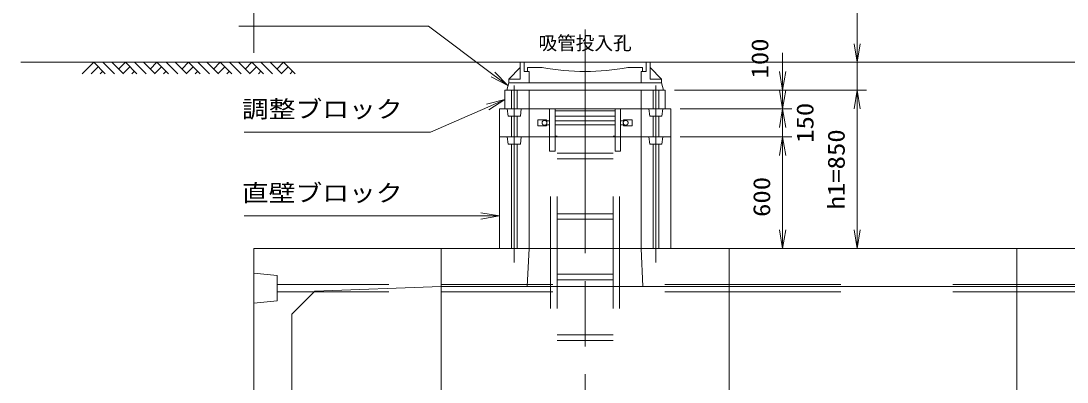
# Model space of a CAD drawing. Units: millimetres at full size. Extents: x 47000 to 89000, y 0 to 29700.
# Drawn here: x 65412 to 71026, y 22858 to 24797 of the extents above; entities that cross this region are included whole.
import ezdxf
from ezdxf.enums import TextEntityAlignment as Align

# ---------------------------------------------------------------- set-up
doc = ezdxf.new("R2010")
doc.units = ezdxf.units.MM
doc.header["$LTSCALE"] = 100
doc.linetypes.add('CHAIN', pattern=[18.5, 12, -1.5, 3.5, -1.5])
doc.linetypes.add('DASHED_SPACED', pattern=[12, 6, -6])
for name, color, linetype, lineweight in [('0_2', 4, 'Continuous', 13), ('FRP', 4, 'DASHED_SPACED', 13), ('寸法', 6, 'Continuous', 13), ('文字', 2, 'Continuous', 13), ('ﾊｯﾁﾝｸﾞ', 4, 'Continuous', 9)]:
    doc.layers.add(name, color=color, linetype=linetype, lineweight=lineweight)
doc.styles.add('ＭＳ ゴシック', font='')
doc.styles.get('ＭＳ ゴシック').set_extended_font_data('MS Gothic')

# ---------------------------------------------------------------- blocks, each defined once
blk = doc.blocks.new('open_arrow')
at = {"color": 0, "linetype": 'Continuous', "lineweight": -2}
blk.add_lwpolyline([(7.5, 1.25), (0, 0), (7.5, -1.25)], dxfattribs=at)

msp = doc.modelspace()

# ---------------------------------------------------------------- linework, layer by layer
at = {"layer": '0_2', "color": 2, "linetype": 'CHAIN'}
for p, q in [((68439.5, 24750), (68439.5, 20150.5)), ((68059.5, 24450), (68059.5, 23500)), ((68819.5, 24450), (68819.5, 23500))]:
    msp.add_line(p, q, dxfattribs=at)
at = {"layer": '0_2'}
for p, q in [((84727, 24575), (65412, 24575)), ((68029.5, 24485), (68090.5, 24546)), ((68090.5, 24575), (68788.5, 24575)), ((68090.5, 24485), (68090.5, 24575)), ((68112.5, 24525), (68112.5, 24575)), ((68131, 24547), (68209.5, 24547)), ((68131, 24525), (68131, 24547)), ((68669.5, 24547), (68748, 24547)), ((68748, 24525), (68748, 24547)), ((68766.5, 24525), (68766.5, 24575)), ((68788.5, 24485), (68788.5, 24575)), ((68788.5, 24546), (68849.5, 24485)), ((68029.5, 24465), (68029.5, 24485)), ((68029.5, 24485), (68090.5, 24485)), ((68112.5, 24525), (68139.5, 24525)), ((68139.5, 24465), (68139.5, 24525)), ((68739.5, 24525), (68766.5, 24525)), ((68739.5, 24465), (68739.5, 24525)), ((68849.5, 24485), (68788.5, 24485)), ((68849.5, 24465), (68849.5, 24485)), ((68029.5, 24465), (68849.5, 24465)), ((68029.5, 24425), (68849.5, 24425))]:
    msp.add_line(p, q, dxfattribs=at)
at = {"layer": '0_2', "linetype": 'DASHED_SPACED'}
for p, q in [((66787, 23382), (67667, 23382)), ((67667, 23382), (69212, 23382)), ((67667, 23382), (69212, 23382)), ((69212, 23382), (70757, 23382)), ((72302, 23382), (70757, 23382)), ((66787, 23342), (67667, 23342)), ((67667, 23342), (69212, 23342)), ((67667, 23342), (69212, 23342)), ((69212, 23342), (70757, 23342)), ((72302, 23342), (70757, 23342))]:
    msp.add_line(p, q, dxfattribs=at)
at = {"layer": '0_2', "color": 3}
for p, q in [((67667, 23372), (69212, 23372)), ((67667, 23372), (69212, 23372)), ((69212, 23372), (70757, 23372)), ((72302, 23372), (70757, 23372))]:
    msp.add_line(p, q, dxfattribs=at)
for points in [[(68009.5, 24325), (68869.5, 24325), (68869.5, 24425), (68009.5, 24425)], [(68139.5, 24175), (68739.5, 24175), (68739.5, 24425), (68139.5, 24425)], [(68139.5, 24325), (68739.5, 24325), (68739.5, 24425), (68139.5, 24425)], [(67979.5, 24175), (68899.5, 24175), (68899.5, 24325), (67979.5, 24325)], [(67979.5, 23575), (68899.5, 23575), (68899.5, 24175), (67979.5, 24175)], [(68139.5, 23575), (68739.5, 23575), (68739.5, 24175), (68139.5, 24175)], [(67667, 23575), (66662, 23575), (66662, 21119), (67667, 21119)], [(67667, 21119), (69212, 21119), (69212, 23575), (67667, 23575)], [(68129.5, 23372), (68749.5, 23372), (68739.5, 23575), (68139.5, 23575)], [(69212, 21119), (70757, 21119), (70757, 23575), (69212, 23575)], [(72302, 21119), (70757, 21119), (70757, 23575), (72302, 23575)]]:
    msp.add_lwpolyline(points, close=True, dxfattribs=at)
at = {"layer": '0_2'}
msp.add_lwpolyline([(68029.5, 24465), (68849.5, 24465), (68859.5, 24425), (68019.5, 24425)], close=True, dxfattribs=at)
at = {"layer": '0_2', "linetype": 'DASHED_SPACED'}
for points in [[(68074.5, 24325), (68044.5, 24325), (68044.5, 24425), (68074.5, 24425)], [(68804.5, 24325), (68834.5, 24325), (68834.5, 24425), (68804.5, 24425)], [(68092, 24285), (68027, 24285), (68022, 24325), (68097, 24325)], [(68787, 24285), (68852, 24285), (68857, 24325), (68782, 24325)], [(68074.5, 24175), (68044.5, 24175), (68044.5, 24285), (68074.5, 24285)], [(68804.5, 24175), (68834.5, 24175), (68834.5, 24285), (68804.5, 24285)], [(68092, 24135), (68027, 24135), (68022, 24175), (68097, 24175)], [(68787, 24135), (68852, 24135), (68857, 24175), (68782, 24175)], [(68074.5, 23575), (68044.5, 23575), (68044.5, 24135), (68074.5, 24135)], [(68804.5, 23575), (68834.5, 23575), (68834.5, 24135), (68804.5, 24135)], [(66662, 23282), (66787, 23294.5), (66787, 23429.5), (66662, 23442)]]:
    msp.add_lwpolyline(points, close=True, dxfattribs=at)
at = {"layer": '0_2', "color": 3}
for points in [[(68139.5, 24425), (68739.5, 24425), (68139.5, 24425)], [(67667, 23372), (66990, 23347), (66865, 23222), (66865, 21472), (66990, 21347), (67667, 21322)]]:
    msp.add_lwpolyline(points, dxfattribs=at)
at = {"layer": '0_2'}
msp.add_arc((68439.5, 25738.3), 1213.3, 259.0723, 280.9277, dxfattribs=at)
at = {"layer": 'FRP'}
for p, q in [((68248.9, 24097.5), (68248.9, 24325)), ((68248.9, 24325), (68278.9, 24325)), ((68278.9, 24097.5), (68278.9, 24325)), ((68278.9, 24315), (68600.1, 24315)), ((68600.1, 24097.5), (68600.1, 24325)), ((68600.1, 24325), (68630.1, 24325)), ((68630.1, 24097.5), (68630.1, 24325)), ((68186.5, 24266.5), (68231.3, 24266.5)), ((68186.5, 24233.5), (68186.5, 24266.5)), ((68231.3, 24266.5), (68235.5, 24261)), ((68235.5, 24261), (68248.9, 24261)), ((68278.9, 24285), (68600.1, 24285)), ((68278.9, 24261), (68600.1, 24261)), ((68630.1, 24261), (68643.5, 24261)), ((68643.5, 24261), (68647.7, 24266.5)), ((68647.7, 24266.5), (68692.5, 24266.5)), ((68692.5, 24233.5), (68692.5, 24266.5)), ((68692.5, 24233.5), (68692.5, 24266.5)), ((68186.5, 24233.5), (68230.8, 24233.5)), ((68230.8, 24233.5), (68235.5, 24239)), ((68235.5, 24239), (68248.9, 24239)), ((68278.9, 24239), (68600.1, 24239)), ((68630.1, 24239), (68643.5, 24239)), ((68643.5, 24239), (68648.2, 24233.5)), ((68648.2, 24233.5), (68692.5, 24233.5)), ((68278.9, 24177.5), (68289.5, 24177.5)), ((68289.5, 20854), (68289.5, 24177.5)), ((68589.5, 20854), (68589.5, 24177.5)), ((68589.5, 24177.5), (68600.1, 24177.5)), ((68248.9, 24097.5), (68278.9, 24097.5)), ((68254.5, 20854), (68254.5, 24097.5)), ((68289.5, 24087), (68589.5, 24087)), ((68600.1, 24097.5), (68630.1, 24097.5)), ((68624.5, 20854), (68624.5, 24097.5)), ((68289.5, 24057), (68589.5, 24057)), ((68289.5, 23762), (68589.5, 23762)), ((68289.5, 23732), (68589.5, 23732)), ((68289.5, 23437), (68589.5, 23437)), ((68289.5, 23407), (68589.5, 23407)), ((68289.5, 23112), (68589.5, 23112)), ((68289.5, 23082), (68589.5, 23082))]:
    msp.add_line(p, q, dxfattribs=at)
for centre in [(68221.7, 24250), (68657.3, 24250)]:
    msp.add_circle(centre, 13, dxfattribs=at)
at = {"layer": '寸法'}
for p, q in [((66662, 24625), (66662, 25625)), ((69899.5, 24225), (69899.5, 25145.8)), ((69499.5, 24125), (69499.5, 24625)), ((68949.5, 24575), (69949.5, 24575)), ((69499.5, 24525), (69499.5, 23975)), ((68919.5, 24425), (69549.5, 24425)), ((68949.5, 24425), (69949.5, 24425)), ((68949.5, 24425), (69949.5, 24425)), ((69899.5, 23575), (69899.5, 24425)), ((68949.5, 24325), (69549.5, 24325)), ((68949.5, 24325), (69549.5, 24325)), ((68949.5, 24175), (69549.5, 24175)), ((68949.5, 24175), (69549.5, 24175)), ((69499.5, 24175), (69499.5, 23575)), ((68949.5, 23575), (69949.5, 23575)), ((68949.5, 23575), (69549.5, 23575))]:
    msp.add_line(p, q, dxfattribs=at)
for points in [[(68024.7, 24449.5), (67944.7, 24509.5), (67598.3, 24768.8), (66581.7, 24768.8)], [(68008.4, 24375.1), (67916.9, 24334.8), (67610.1, 24200), (66610.1, 24200)], [(67979.5, 23750), (67879.5, 23750), (67510.1, 23750), (66610.1, 23750)]]:
    msp.add_lwpolyline(points, dxfattribs=at)
at = {"layer": 'ﾊｯﾁﾝｸﾞ'}
for p, q in [((65739.9, 24512.5), (65802.4, 24575)), ((65788.6, 24512.5), (65826.7, 24550.7)), ((65802.4, 24575), (65864.9, 24512.5)), ((65851.1, 24575), (65913.6, 24512.5)), ((65899.7, 24575), (65962.2, 24512.5)), ((65936, 24538.7), (65972.3, 24575)), ((65960.3, 24514.4), (65996.6, 24550.7)), ((65972.3, 24575), (66034.8, 24512.5)), ((66020.9, 24575), (66083.4, 24512.5)), ((66069.5, 24575), (66132, 24512.5)), ((66105.8, 24538.7), (66142.1, 24575)), ((66130.1, 24514.4), (66166.5, 24550.7)), ((66142.1, 24575), (66204.6, 24512.5)), ((66190.8, 24575), (66253.3, 24512.5)), ((66239.4, 24575), (66301.9, 24512.5)), ((66275.7, 24538.7), (66312, 24575)), ((66300, 24514.4), (66336.3, 24550.7)), ((66312, 24575), (66374.5, 24512.5)), ((66360.6, 24575), (66423.1, 24512.5)), ((66409.2, 24575), (66471.7, 24512.5)), ((66445.5, 24538.7), (66481.9, 24575)), ((66469.8, 24514.4), (66506.2, 24550.7)), ((66481.9, 24575), (66544.4, 24512.5)), ((66530.5, 24575), (66593, 24512.5)), ((66579.1, 24575), (66641.6, 24512.5)), ((66615.4, 24538.7), (66651.7, 24575)), ((66639.7, 24514.4), (66676, 24550.7)), ((66651.7, 24575), (66714.2, 24512.5)), ((66700.3, 24575), (66762.8, 24512.5)), ((66748.9, 24575), (66811.4, 24512.5)), ((66785.2, 24538.7), (66821.6, 24575)), ((66809.6, 24514.4), (66845.9, 24550.7)), ((66821.6, 24575), (66884.1, 24512.5)), ((65837.2, 24512.5), (65851.1, 24526.4)), ((66007, 24512.5), (66020.9, 24526.4)), ((66176.9, 24512.5), (66190.8, 24526.4)), ((66346.7, 24512.5), (66360.6, 24526.4)), ((66516.6, 24512.5), (66530.5, 24526.4)), ((66686.4, 24512.5), (66700.3, 24526.4)), ((66856.3, 24512.5), (66870.2, 24526.4))]:
    msp.add_line(p, q, dxfattribs=at)

# ---------------------------------------------------------------- block references
at = {"layer": '寸法', "xscale": 13.3, "yscale": 13.3}
for p, rotation in [((69899.5, 24575), 90), ((68024.7, 24449.5), 143.2), ((69499.5, 24425), 90), ((69499.5, 24325), 90), ((69899.5, 24425), 270), ((69899.5, 24425), 270), ((68008.4, 24375.1), 203.7), ((69499.5, 24325), 270), ((69499.5, 24175), 270), ((69499.5, 24175), 270), ((67979.5, 23750), 180), ((69499.5, 23575), 90), ((69899.5, 23575), 90)]:
    msp.add_blockref('open_arrow', p, dxfattribs=dict(at, rotation=rotation))

# ---------------------------------------------------------------- texts
at = {"layer": '寸法', "style": 'ＭＳ ゴシック', "width": 1.15}
for s, p in [('100', (69377.1, 24595.4)), ('150', (69619.4, 24250)), ('h1=850', (69787, 24000)), ('600', (69387, 23852.1))]:
    msp.add_text(s, height=91.64, rotation=90, dxfattribs=at).set_placement(p, align=Align.MIDDLE_CENTER)
for s, p in [('調整ブロック', (67460.1, 24250)), ('直壁ブロック', (67460.1, 23800))]:
    msp.add_text(s, height=91.64, dxfattribs=at).set_placement(p, align=Align.BOTTOM_RIGHT)
at = {"layer": '文字', "style": 'ＭＳ ゴシック'}
msp.add_text('吸管投入孔', height=73.31, dxfattribs=at).set_placement((68439.5, 24715), align=Align.TOP_CENTER)

doc.saveas('drawing.dxf')
